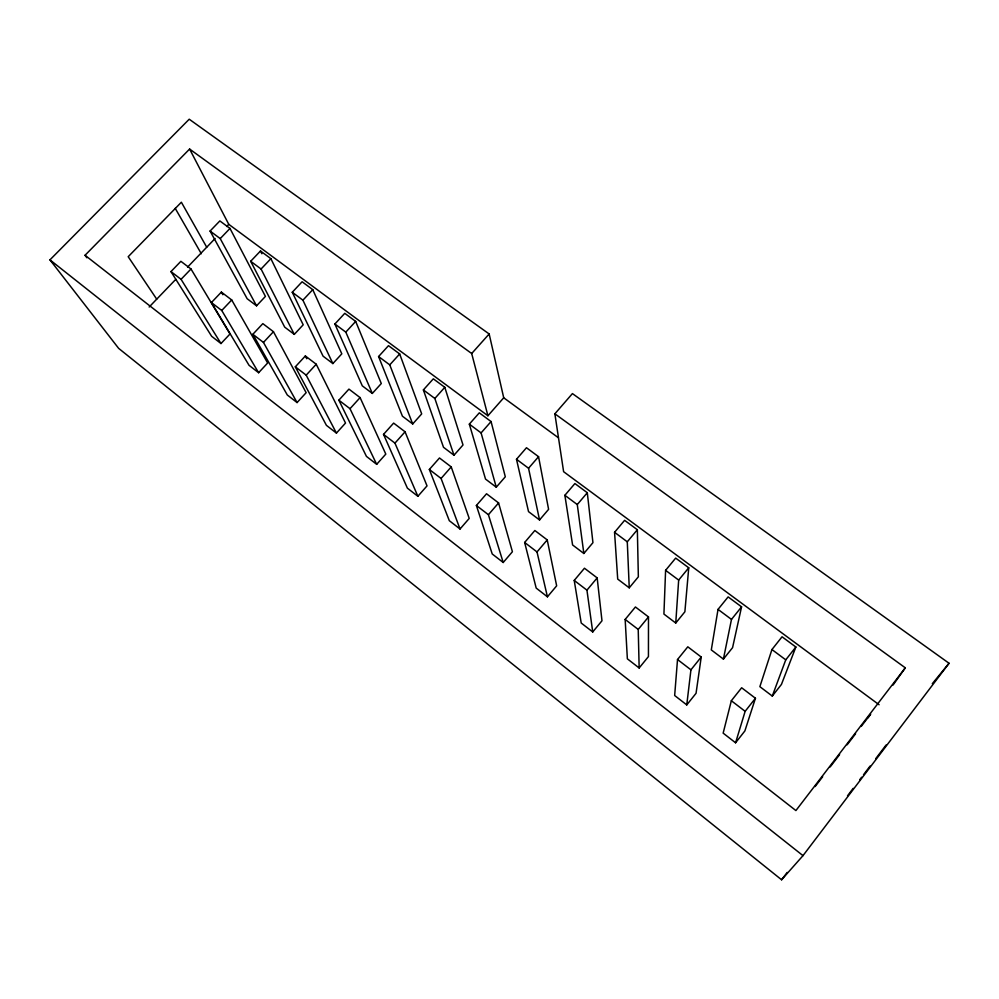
<?xml version="1.0" encoding="UTF-8"?>
<svg xmlns="http://www.w3.org/2000/svg" width="999" height="999" viewBox="0 0 999 999"><rect width="100%" height="100%" fill="white"/><g stroke="black" fill="none" stroke-linecap="round" stroke-linejoin="round"><path stroke-width="1.5" d="M648.488 616.92L648.438 656.58L639.16 667.981L627.36 658.828L625.162 619.442L635.426 606.98L648.488 616.92L638.224 629.432L639.16 667.981M665.596 570.329L663.923 614.073L675.749 623.026L684.877 611.8L688.748 567.782L675.674 558.104L665.596 570.329L678.671 580.082L675.749 623.026M677.522 659.527L674.662 695.516L686.763 704.907L696.053 693.294L701.223 657.03L687.799 646.815L677.522 659.527L690.933 669.817L686.763 704.907M718.031 609.39L711.3 649.912L723.413 659.09L732.567 647.664L741.57 606.843L728.134 596.903L718.031 609.39L731.48 619.405L723.413 659.09M731.343 700.749L723.151 733.141L735.576 742.781L744.879 730.931L755.444 698.264L741.645 687.762L731.343 700.749L745.142 711.325L735.576 742.781M771.94 649.55L759.864 686.663L772.289 696.066L781.443 684.415L795.866 647.015L782.042 636.788L771.94 649.55L785.751 659.839L772.289 696.066M868.106 717.719L870.653 714.11L861.238 726.385M893.069 685.052L905.294 667.819L554.87 413.811L572.427 393.594L949.05 663.261L802.996 855.644L781.593 879.782L118.631 348.351L49.95 259.852L189.223 119.218L489.16 333.966L503.721 397.789L558.379 437.737M781.593 879.782L787.187 872.414M847.514 795.803L853.171 788.361M859.752 779.682L861.638 777.21M863.523 774.725L870.104 766.046M875.761 758.616L886.113 744.979M905.294 667.819L795.903 810.564L85.04 255.269L189.61 149.051L471.69 353.521L487.912 415.759L503.721 397.789M815.134 786.55L822.664 776.722M830.194 766.907L839.597 754.62M847.127 744.804L855.594 733.753M745.142 711.325L755.444 698.264M785.751 659.839L795.866 647.015M690.933 669.817L701.223 657.03M731.48 619.405L741.57 606.843M678.671 580.082L688.748 567.782M932.304 683.691L949.05 663.261M592.732 631.955L601.985 620.779L597.165 577.897L584.452 568.231L574.225 580.431L581.218 623.026L592.732 631.955L586.937 590.159L574.225 580.431M629.245 587.824L638.349 576.823L637.35 529.745L624.612 520.329L614.56 532.317L617.707 579.095L629.245 587.824L627.285 541.808L637.35 529.745M586.937 590.159L597.165 577.897M547.427 596.815L556.655 585.826L547.227 539.91L534.852 530.506L524.65 542.457L536.188 588.086L547.427 596.815L537.012 551.935L524.65 542.457M583.853 553.483L592.944 542.669L587.3 492.732L574.9 483.553L564.872 495.304L572.589 544.954L583.853 553.483L577.272 504.545L564.872 495.304M537.012 551.935L547.227 539.91M577.272 504.545L587.3 492.732M503.209 562.499L512.412 551.723L498.588 502.934L486.538 493.768L476.373 505.482L492.232 553.983L503.209 562.499L488.411 514.71L476.373 505.482M539.535 519.955L548.601 509.34L538.561 456.68L526.473 447.739L516.483 459.265L528.533 511.625L539.535 519.955L528.546 468.256L516.483 459.265M488.411 514.71L498.588 502.934M528.546 468.256L538.561 456.68M460.027 529.008L469.218 518.419L451.223 466.908L439.485 457.979L429.345 469.468L449.313 520.691L460.027 529.008L441.083 478.459L429.345 469.468M496.266 487.212L505.307 476.785L491.071 421.553L479.295 412.837L469.33 424.138L485.526 479.083L496.266 487.212L481.093 432.904L469.33 424.138M441.083 478.459L451.223 466.908M481.093 432.904L491.071 421.553M417.869 496.291L427.023 485.889L405.07 431.805L393.631 423.101L383.529 434.378L407.392 488.161L417.869 496.291L394.955 443.131L383.529 434.378M453.996 455.232L463.012 444.98L444.792 387.312L433.316 378.833L423.376 389.922L443.506 447.29L453.996 455.232L434.852 398.464L423.376 389.922M471.69 353.521L489.16 333.966M394.955 443.131L405.07 431.805M434.852 398.464L444.792 387.312M376.673 464.335L385.801 454.108L360.09 397.602L348.938 389.111L338.861 400.174L366.446 456.393L376.673 464.335L350.012 408.703L338.861 400.174M412.699 423.976L421.69 413.898L399.675 353.946L388.486 345.666L378.584 356.543L402.435 416.208L412.699 423.976L389.76 364.872L378.584 356.543M336.426 433.104L345.517 423.052L316.233 364.235L305.344 355.969L295.317 366.82L326.423 425.349L336.426 433.104L306.193 375.149L295.317 366.82M372.327 393.431L381.293 383.529L355.681 321.403L344.767 313.324L334.89 324.001L362.3 385.851L372.327 393.431L345.804 332.13L334.89 324.001M350.012 408.703L360.09 397.602M389.76 364.872L399.675 353.946M297.078 402.572L306.144 392.694L273.451 331.705L262.837 323.639L252.847 334.29L287.3 394.992L297.078 402.572L263.449 342.42L252.847 334.29M332.867 363.574L341.808 353.833L312.762 289.648L302.11 281.768L292.27 292.257L323.064 356.156L332.867 363.574L302.909 300.187L292.27 292.257M306.193 375.149L316.233 364.235M345.804 332.13L355.681 321.403M258.616 372.727L267.645 363.012L231.718 299.975L221.366 292.095L211.413 302.56L249.051 365.322L258.616 372.727L221.753 310.477L211.413 302.56M294.293 334.378L303.197 324.8L270.879 258.666L260.489 250.986L250.687 261.276L284.703 327.123L294.293 334.378L261.064 269.018L250.687 261.276M263.449 342.42L273.451 331.705M302.909 300.187L312.762 289.648M220.991 343.544L230.007 333.991L190.996 268.993L180.881 261.313L170.966 271.591L211.651 336.301L220.991 343.544L181.069 279.32L170.966 271.591M256.543 305.819L265.422 296.403L229.995 228.434L219.855 220.929L210.09 231.044L247.165 298.726L256.543 305.819L220.23 238.599L210.09 231.044M221.753 310.477L231.718 299.975M261.064 269.018L270.879 258.666M149.163 307.018L175.874 279.258M187.575 267.108L215.122 238.486M226.661 226.498L228.759 224.313L189.61 149.051M181.069 279.32L190.996 268.993M220.23 238.599L229.995 228.434M228.759 224.313L487.912 415.759M879.095 704.745L563.611 471.69L554.87 413.811M614.56 532.317L627.285 541.808M625.162 619.442L638.224 629.432M49.95 259.852L802.996 855.644M85.04 255.269L86.863 257.767M156.718 299.163L128.197 256.706L181.368 202.223L206.718 247.215M221.366 292.095L222.889 294.742M175.237 208.366L201.323 253.746M305.344 355.969L306.755 358.728M260.489 250.986L261.863 253.758"/></g></svg>
